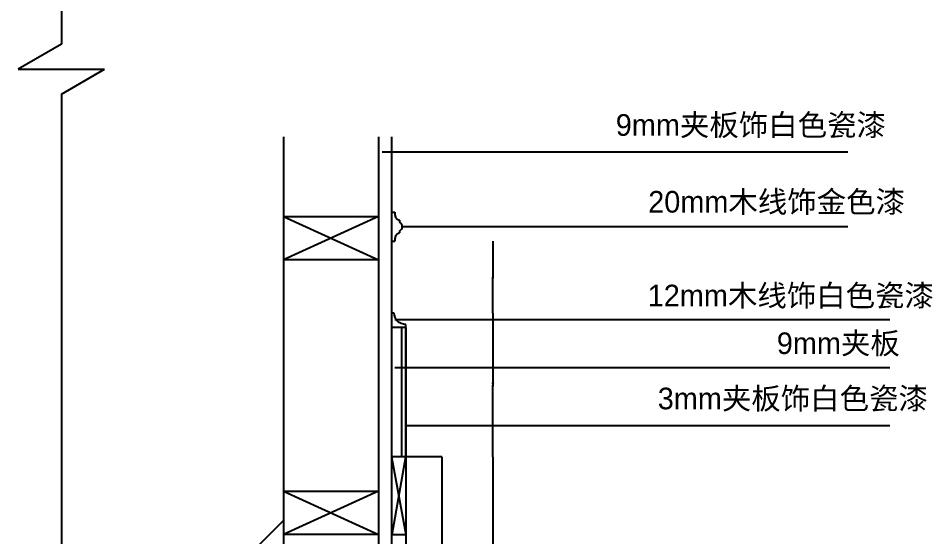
# Model space of a CAD drawing. Header units: metres. Extents: x -110103 to -108500, y -72902 to -71033.
# Drawn here: x -109911 to -109276, y -72470 to -72110 of the extents above; entities that cross this region are included whole.
import ezdxf

# ---------------------------------------------------------------- set-up
doc = ezdxf.new("R2010")
doc.units = ezdxf.units.M
for name, color, linetype in [('10', 8, 'Continuous'), ('15', 2, 'Continuous'), ('16', 3, 'Continuous'), ('17', 1, 'Continuous'), ('20', 1, 'Continuous'), ('7', 7, 'Continuous')]:
    doc.layers.add(name, color=color, linetype=linetype)
doc.dimstyles.get("Standard").update_dxf_attribs({"dimtxt": 2.5, "dimasz": 2.5, "dimexe": 1.25, "dimexo": 0.625, "dimtad": 1, "dimcen": 2.5, "dimazin": 3, "dimtfac": 1, "dimtmove": 0, "dimatfit": 3})

# ---------------------------------------------------------------- blocks, each defined once
blk = doc.blocks.new('A$C4138488C')
at = {"layer": '15', "color": 2}
for p, q in [((0, 8), (0, 10)), ((10, 0), (10, 10))]:
    blk.add_line(p, q, dxfattribs=at)
blk.add_arc((0, 0), 8, 0, 90, dxfattribs=at)
blk = doc.blocks.new('_CLOSEDFILLED')
at = {"color": 0, "linetype": 'BYBLOCK'}
blk.add_solid([(-1, 0.2), (0, 0), (-1, -0.2)], dxfattribs=at)
blk = doc.blocks.new('*D1')
for p, q in [((-109581.44, -72315.03), (-109581.44, -72365.03)), ((-109581.69, -72365.03), (-109581.94, -72365.03)), ((-109581.44, -72415.03), (-109581.44, -72365.03)), ((-109581.44, -72365.03), (-109581.44, -72365.03)), ((-109581.19, -72365.03), (-109580.94, -72365.03))]:
    blk.add_line(p, q)
at = {"layer": 'Defpoints'}
for p in [(-109581.44, -72315.03), (-109581.44, -72365.03), (-109581.44, -72415.03)]:
    blk.add_point(p, dxfattribs=at)
at = {"layer": '7', "xscale": 0.25, "yscale": 0.25}
blk.add_blockref('_CLOSEDFILLED', (-109581.44, -72365.03), dxfattribs=at)
at = {"layer": '7', "xscale": 0.25, "yscale": 0.25, "rotation": 180}
blk.add_blockref('_CLOSEDFILLED', (-109581.44, -72365.03), dxfattribs=at)
at = {"layer": '7', "insert": (-109581.44, -72363.905), "char_height": 1, "attachment_point": 5}
blk.add_mtext('100', dxfattribs=at)
blk = doc.blocks.new('*D3')
for p, q in [((-109581.44, -72415.03), (-109581.44, -72515.03)), ((-109581.69, -72515.03), (-109581.94, -72515.03)), ((-109581.44, -72615.03), (-109581.44, -72515.03)), ((-109581.44, -72515.03), (-109581.44, -72515.03)), ((-109581.19, -72515.03), (-109580.94, -72515.03))]:
    blk.add_line(p, q)
at = {"layer": 'Defpoints'}
for p in [(-109581.44, -72415.03), (-109581.44, -72515.03), (-109581.44, -72615.03)]:
    blk.add_point(p, dxfattribs=at)
at = {"layer": '7', "xscale": 0.25, "yscale": 0.25}
blk.add_blockref('_CLOSEDFILLED', (-109581.44, -72515.03), dxfattribs=at)
at = {"layer": '7', "xscale": 0.25, "yscale": 0.25, "rotation": 180}
blk.add_blockref('_CLOSEDFILLED', (-109581.44, -72515.03), dxfattribs=at)
at = {"layer": '7', "insert": (-109581.44, -72513.905), "char_height": 1, "attachment_point": 5}
blk.add_mtext('200', dxfattribs=at)
blk = doc.blocks.new('*D16')
for p, q in [((-109581.44, -72265.03), (-109581.44, -72290.03)), ((-109581.69, -72290.03), (-109581.94, -72290.03)), ((-109581.44, -72315.03), (-109581.44, -72290.03)), ((-109581.44, -72290.03), (-109581.44, -72290.03)), ((-109581.19, -72290.03), (-109580.94, -72290.03))]:
    blk.add_line(p, q)
at = {"layer": 'Defpoints'}
for p in [(-109581.44, -72265.03), (-109581.44, -72290.03), (-109581.44, -72315.03)]:
    blk.add_point(p, dxfattribs=at)
at = {"layer": '7', "xscale": 0.25, "yscale": 0.25}
blk.add_blockref('_CLOSEDFILLED', (-109581.44, -72290.03), dxfattribs=at)
at = {"layer": '7', "xscale": 0.25, "yscale": 0.25, "rotation": 180}
blk.add_blockref('_CLOSEDFILLED', (-109581.44, -72290.03), dxfattribs=at)
at = {"layer": '7', "insert": (-109581.44, -72288.905), "char_height": 1, "attachment_point": 5}
blk.add_mtext('50', dxfattribs=at)

msp = doc.modelspace()

# ---------------------------------------------------------------- hatches: boundary and pattern name
at = {"layer": '10'}
h = msp.add_hatch(dxfattribs=at)
h.set_pattern_fill('AN31C', scale=100)
h.set_pattern_definition([(45, (0, 0), (-224.5064, 224.5064), [])])
h.paths.add_polyline_path([(-109727.08, -71824.47), (-109727.08, -71691.29), (-109727.08, -71658.91), (-109881.35, -71658.91), (-109881.35, -71845.92), (-109851.35, -71863.24), (-109911.35, -71863.24), (-109881.35, -71880.56), (-109881.35, -72092.36), (-109727.08, -72092.36)])
h.paths.add_polyline_path([(-109727.08, -72192.66), (-109881.35, -72192.66), (-109881.35, -72404.46), (-109911.35, -72421.78), (-109851.35, -72421.78), (-109881.35, -72439.1), (-109881.35, -72712.73), (-109697.56, -72712.73), (-109680.24, -72742.73), (-109680.24, -72682.73), (-109662.92, -72712.73), (-109429.91, -72712.73), (-109429.91, -72665.03), (-109727.08, -72665.03), (-109727.08, -72605.11), (-109727.08, -72471.93), (-109727.08, -72437.66)])
h = msp.add_hatch(dxfattribs=at)
h.set_pattern_fill('ANSI38', scale=30)
h.paths.add_polyline_path([(-109650.08, -72315.03), (-109652.08, -72315.03), (-109652.08, -72325.03), (-109642.08, -72325.03), (-109642.08, -72323.03, -0.41)])
h.paths.add_polyline_path([(-109649.58, -72245.03), (-109652.08, -72245.03), (-109652.08, -72265.03), (-109649.58, -72265.03, -0.41), (-109646.46, -72259.41), (-109646.46, -72258.16, 0.62), (-109646.46, -72251.91), (-109646.46, -72250.66, -0.41)])
h = msp.add_hatch(dxfattribs=at)
h.set_pattern_fill('ANSI33', scale=100)
h.paths.add_polyline_path([(-109642.08, -72623.28), (-109627.22, -72623.28), (-109627.22, -72625.75), (-109617.08, -72625.75), (-109617.08, -72415.03), (-109626.47, -72415.03), (-109626.47, -72423.21), (-109634.64, -72415.03), (-109642.08, -72415.03)])

# ---------------------------------------------------------------- linework, layer by layer
at = {"layer": '15'}
for p, q in [((-109652.08, -72192.66), (-109652.08, -72415.03)), ((-109652.08, -72245.03), (-109652.08, -72265.03)), ((-109652.08, -72245.03), (-109649.58, -72245.03)), ((-109646.46, -72250.66), (-109646.46, -72251.91)), ((-109646.46, -72258.16), (-109646.46, -72259.41)), ((-109652.08, -72265.03), (-109649.58, -72265.03)), ((-109642.08, -72415.03), (-109642.08, -72323.03)), ((-109642.08, -72325.03), (-109642.08, -72415.03)), ((-109617.08, -72415.03), (-109652.08, -72415.03)), ((-109642.08, -72415.03), (-109642.08, -72625.75)), ((-109617.08, -72415.03), (-109617.08, -72625.75))]:
    msp.add_line(p, q, dxfattribs=at)
for centre, radius, start, end in [((-109645.2, -72246.28), 4.55, 164.1, 254.01), ((-109647.99, -72255.03), 3.48, 296.11, 63.89), ((-109645.2, -72263.78), 4.55, 105.99, 195.9)]:
    msp.add_arc(centre, radius, start, end, dxfattribs=at)
at = {"layer": '16'}
for p, q in [((-109661.08, -72192.66), (-109661.08, -72665.03)), ((-109661.08, -72248.08), (-109727.08, -72278.08)), ((-109727.08, -72248.08), (-109661.08, -72278.08)), ((-109727.08, -72248.08), (-109661.08, -72248.08)), ((-109661.08, -72278.08), (-109727.08, -72278.08)), ((-109645.08, -72325.03), (-109645.08, -72415.03)), ((-109652.08, -72415.03), (-109652.08, -72665.03)), ((-109652.08, -72415.03), (-109642.08, -72468.83)), ((-109651.58, -72468.83), (-109642.08, -72415.03)), ((-109727.08, -72438.83), (-109661.08, -72438.83)), ((-109727.08, -72438.83), (-109661.08, -72468.83)), ((-109661.08, -72438.83), (-109727.08, -72468.83)), ((-109661.08, -72468.83), (-109727.08, -72468.83)), ((-109651.58, -72468.83), (-109642.08, -72468.83))]:
    msp.add_line(p, q, dxfattribs=at)
at = {"layer": '17'}
for p, q in [((-109727.08, -72192.66), (-109727.08, -72460.55)), ((-109727.08, -72437.66), (-109727.08, -72593.73))]:
    msp.add_line(p, q, dxfattribs=at)
at = {"layer": '20'}
for p, q in [((-109881.35, -71626.82), (-109881.35, -72128.37)), ((-109881.35, -72128.37), (-109911.35, -72145.69)), ((-109911.35, -72145.69), (-109851.35, -72145.69)), ((-109881.35, -72163.01), (-109851.35, -72145.69)), ((-109881.35, -72163.01), (-109881.35, -72748.76))]:
    msp.add_line(p, q, dxfattribs=at)

# ---------------------------------------------------------------- block references
at = {"layer": '10', "xscale": -1, "rotation": 90}
msp.add_blockref('A$C4138488C', (-109642.08, -72315.03), dxfattribs=at)

# ---------------------------------------------------------------- texts
at = {"layer": '7', "char_height": 15, "attachment_point": 1}
for s, insert in [('\\f幼圆|b0|i0|c134|p49;9mm夹板饰白色瓷漆', (-109496.09, -72176.95)), ('\\f幼圆|b0|i0|c134|p49;20mm木线饰金色漆', (-109473.55, -72230.29)), ('\\f幼圆|b0|i0|c134|p49;12mm木线饰白色瓷漆', (-109473.89, -72295.39)), ('\\f幼圆|b0|i0|c134|p49;9mm夹板', (-109384.17, -72328.54)), ('\\f幼圆|b0|i0|c134|p49;3mm夹板饰白色瓷漆', (-109466.92, -72366.89))]:
    msp.add_mtext(s, dxfattribs=dict(at, insert=insert))

# ---------------------------------------------------------------- dimensions: what is measured, and where the dimension line sits
at = {"layer": '7'}
for base, p1, p2, text, picture, middle in [((-109581.44, -72290.03), (-109581.44, -72315.03), (-109581.44, -72265.03), '50', '*D16', (-109581.44, -72288.905)), ((-109581.44, -72365.03), (-109581.44, -72415.03), (-109581.44, -72315.03), '100', '*D1', (-109581.44, -72363.905)), ((-109581.44, -72515.03), (-109581.44, -72415.03), (-109581.44, -72615.03), '200', '*D3', (-109581.44, -72513.905))]:
    dim = msp.add_linear_dim(base=base, p1=p1, p2=p2, text=text, dimstyle='Standard', dxfattribs=at)
    dim.commit()
    dim.dimension.update_dxf_attribs({"geometry": picture, "text_midpoint": middle})

# ---------------------------------------------------------------- leaders
for points in [[(-109658.43, -72203.16), (-109334.83, -72203.16)], [(-109644.56, -72255.05), (-109334.83, -72255.05)], [(-109649.69, -72319.45), (-109305.66, -72319.45)], [(-109649.69, -72352.8), (-109305.66, -72352.8)], [(-109642.04, -72393.1), (-109305.66, -72393.1)]]:
    msp.add_leader(points, dimstyle='Standard', dxfattribs=at)

doc.saveas('drawing.dxf')
